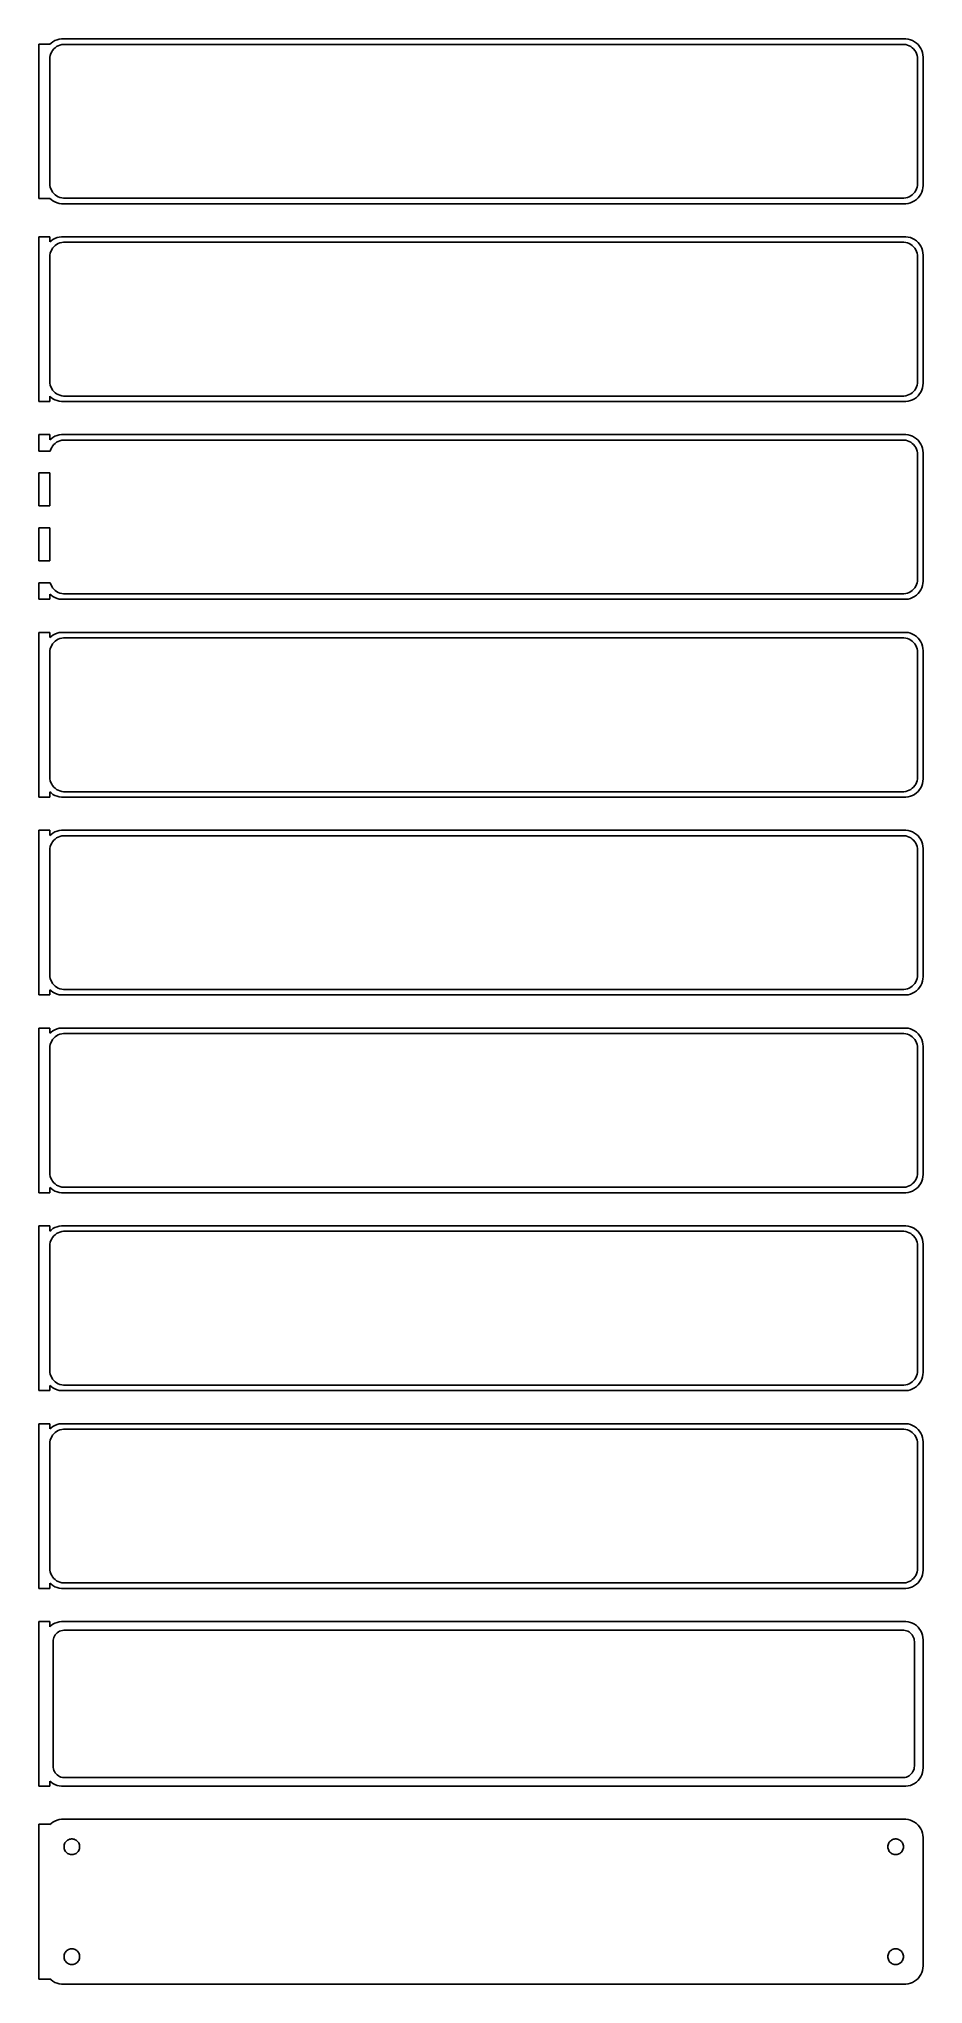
# Model space of a CAD drawing. Header units: metres. Extents: x -122 to 120, y 518 to 1048.
import ezdxf

# ---------------------------------------------------------------- set-up
doc = ezdxf.new("R2010")
doc.units = ezdxf.units.M

msp = doc.modelspace()

# ---------------------------------------------------------------- linework, layer by layer
for p, q in [((-118.5, 1047.06), (-121.5, 1047.06)), ((-121.5, 1047.06), (-121.5, 1004.94)), ((-118.187, 1047.35), (-118.5, 1047.06)), ((-117.679, 1047.72), (-118.187, 1047.35)), ((-117.129, 1048.02), (-117.679, 1047.72)), ((-117.416, 1045.74), (-117.05, 1046.08)), ((-116.545, 1048.26), (-117.129, 1048.02)), ((-117.05, 1046.08), (-116.643, 1046.38)), ((-116.643, 1046.38), (-116.203, 1046.62)), ((-115.937, 1048.41), (-116.545, 1048.26)), ((-116.203, 1046.62), (-115.736, 1046.8)), ((-115.314, 1048.49), (-115.937, 1048.41)), ((-115.736, 1046.8), (-115.25, 1046.93)), ((115.314, 1048.49), (-115.314, 1048.49)), ((-115.25, 1046.93), (-114.751, 1046.99)), ((-114.751, 1046.99), (114.751, 1046.99)), ((114.751, 1046.99), (115.25, 1046.93)), ((115.25, 1046.93), (115.736, 1046.8)), ((115.937, 1048.41), (115.314, 1048.49)), ((115.736, 1046.8), (116.203, 1046.62)), ((116.545, 1048.26), (115.937, 1048.41)), ((116.203, 1046.62), (116.643, 1046.38)), ((117.129, 1048.02), (116.545, 1048.26)), ((116.643, 1046.38), (117.05, 1046.08)), ((117.05, 1046.08), (117.416, 1045.74)), ((117.679, 1047.72), (117.129, 1048.02)), ((118.187, 1047.35), (117.679, 1047.72)), ((118.645, 1046.92), (118.187, 1047.35)), ((119.045, 1046.44), (118.645, 1046.92)), ((119.382, 1045.91), (119.045, 1046.44)), ((-118.5, 1043), (-118.468, 1043.5)), ((-118.5, 1009), (-118.5, 1043)), ((-118.468, 1043.5), (-118.374, 1043.99)), ((-118.374, 1043.99), (-118.219, 1044.47)), ((-118.219, 1044.47), (-118.005, 1044.93)), ((-118.005, 1044.93), (-117.736, 1045.35)), ((-117.736, 1045.35), (-117.416, 1045.74)), ((117.416, 1045.74), (117.736, 1045.35)), ((117.736, 1045.35), (118.005, 1044.93)), ((118.005, 1044.93), (118.219, 1044.47)), ((118.219, 1044.47), (118.374, 1043.99)), ((118.374, 1043.99), (118.468, 1043.5)), ((118.468, 1043.5), (118.5, 1043)), ((118.5, 1043), (118.5, 1009)), ((119.649, 1045.34), (119.382, 1045.91)), ((119.843, 1044.74), (119.649, 1045.34)), ((119.961, 1044.13), (119.843, 1044.74)), ((120, 1043.5), (119.961, 1044.13)), ((120, 1008.5), (120, 1043.5)), ((-118.468, 1008.5), (-118.5, 1009)), ((118.5, 1009), (118.468, 1008.5)), ((-121.5, 1004.94), (-118.5, 1004.94)), ((-118.5, 1004.94), (-118.187, 1004.65)), ((-118.374, 1008.01), (-118.468, 1008.5)), ((-118.219, 1007.53), (-118.374, 1008.01)), ((-118.005, 1007.07), (-118.219, 1007.53)), ((-118.187, 1004.65), (-117.679, 1004.28)), ((-117.736, 1006.65), (-118.005, 1007.07)), ((-117.416, 1006.26), (-117.736, 1006.65)), ((-117.679, 1004.28), (-117.129, 1003.98)), ((-117.05, 1005.92), (-117.416, 1006.26)), ((-117.129, 1003.98), (-116.545, 1003.74)), ((-116.643, 1005.62), (-117.05, 1005.92)), ((-116.203, 1005.38), (-116.643, 1005.62)), ((-116.545, 1003.74), (-115.937, 1003.59)), ((-115.736, 1005.2), (-116.203, 1005.38)), ((-115.937, 1003.59), (-115.314, 1003.51)), ((-115.25, 1005.07), (-115.736, 1005.2)), ((-114.751, 1005.01), (-115.25, 1005.07)), ((114.751, 1005.01), (-114.751, 1005.01)), ((115.25, 1005.07), (114.751, 1005.01)), ((115.736, 1005.2), (115.25, 1005.07)), ((115.314, 1003.51), (115.937, 1003.59)), ((116.203, 1005.38), (115.736, 1005.2)), ((115.937, 1003.59), (116.545, 1003.74)), ((116.643, 1005.62), (116.203, 1005.38)), ((116.545, 1003.74), (117.129, 1003.98)), ((117.05, 1005.92), (116.643, 1005.62)), ((117.416, 1006.26), (117.05, 1005.92)), ((117.129, 1003.98), (117.679, 1004.28)), ((117.736, 1006.65), (117.416, 1006.26)), ((117.679, 1004.28), (118.187, 1004.65)), ((118.005, 1007.07), (117.736, 1006.65)), ((118.219, 1007.53), (118.005, 1007.07)), ((118.187, 1004.65), (118.645, 1005.08)), ((118.374, 1008.01), (118.219, 1007.53)), ((118.468, 1008.5), (118.374, 1008.01)), ((118.645, 1005.08), (119.045, 1005.56)), ((119.045, 1005.56), (119.382, 1006.09)), ((119.382, 1006.09), (119.649, 1006.66)), ((119.649, 1006.66), (119.843, 1007.26)), ((119.843, 1007.26), (119.961, 1007.87)), ((119.961, 1007.87), (120, 1008.5)), ((-115.314, 1003.51), (115.314, 1003.51)), ((-118.5, 994.467), (-121.5, 994.467)), ((-121.5, 994.467), (-121.5, 949.533)), ((-118.5, 993.059), (-118.5, 994.467)), ((-118.187, 993.353), (-118.5, 993.059)), ((-117.679, 993.722), (-118.187, 993.353)), ((-117.129, 994.024), (-117.679, 993.722)), ((-116.545, 994.255), (-117.129, 994.024)), ((-115.937, 994.411), (-116.545, 994.255)), ((-115.314, 994.49), (-115.937, 994.411)), ((115.314, 994.49), (-115.314, 994.49)), ((-115.25, 992.929), (-114.751, 992.992)), ((-114.751, 992.992), (114.751, 992.992)), ((114.751, 992.992), (115.25, 992.929)), ((115.937, 994.411), (115.314, 994.49)), ((116.545, 994.255), (115.937, 994.411)), ((117.129, 994.024), (116.545, 994.255)), ((117.679, 993.722), (117.129, 994.024)), ((118.187, 993.353), (117.679, 993.722)), ((118.645, 992.923), (118.187, 993.353)), ((-118.5, 989), (-118.468, 989.501)), ((-118.5, 955), (-118.5, 989)), ((-118.468, 989.501), (-118.374, 989.995)), ((-118.374, 989.995), (-118.219, 990.472)), ((-118.219, 990.472), (-118.005, 990.927)), ((-118.005, 990.927), (-117.736, 991.351)), ((-117.736, 991.351), (-117.416, 991.738)), ((-117.416, 991.738), (-117.05, 992.082)), ((-117.05, 992.082), (-116.643, 992.377)), ((-116.643, 992.377), (-116.203, 992.619)), ((-116.203, 992.619), (-115.736, 992.804)), ((-115.736, 992.804), (-115.25, 992.929)), ((115.25, 992.929), (115.736, 992.804)), ((115.736, 992.804), (116.203, 992.619)), ((116.203, 992.619), (116.643, 992.377)), ((116.643, 992.377), (117.05, 992.082)), ((117.05, 992.082), (117.416, 991.738)), ((117.416, 991.738), (117.736, 991.351)), ((117.736, 991.351), (118.005, 990.927)), ((118.005, 990.927), (118.219, 990.472)), ((118.219, 990.472), (118.374, 989.995)), ((118.374, 989.995), (118.468, 989.501)), ((118.468, 989.501), (118.5, 989)), ((118.5, 989), (118.5, 955)), ((119.045, 992.439), (118.645, 992.923)), ((119.382, 991.909), (119.045, 992.439)), ((119.649, 991.341), (119.382, 991.909)), ((119.843, 990.743), (119.649, 991.341)), ((119.961, 990.127), (119.843, 990.743)), ((120, 989.5), (119.961, 990.127)), ((120, 954.5), (120, 989.5)), ((-118.468, 954.499), (-118.5, 955)), ((-118.5, 949.533), (-118.5, 950.941)), ((-118.5, 950.941), (-118.187, 950.647)), ((-118.374, 954.005), (-118.468, 954.499)), ((-118.219, 953.528), (-118.374, 954.005)), ((-118.005, 953.073), (-118.219, 953.528)), ((-118.187, 950.647), (-117.679, 950.278)), ((-117.736, 952.649), (-118.005, 953.073)), ((-117.416, 952.262), (-117.736, 952.649)), ((-117.05, 951.918), (-117.416, 952.262)), ((-116.643, 951.623), (-117.05, 951.918)), ((-116.203, 951.381), (-116.643, 951.623)), ((-115.736, 951.196), (-116.203, 951.381)), ((-115.25, 951.071), (-115.736, 951.196)), ((-114.751, 951.008), (-115.25, 951.071)), ((114.751, 951.008), (-114.751, 951.008)), ((115.25, 951.071), (114.751, 951.008)), ((115.736, 951.196), (115.25, 951.071)), ((116.203, 951.381), (115.736, 951.196)), ((116.643, 951.623), (116.203, 951.381)), ((117.05, 951.918), (116.643, 951.623)), ((117.416, 952.262), (117.05, 951.918)), ((117.736, 952.649), (117.416, 952.262)), ((117.679, 950.278), (118.187, 950.647)), ((118.005, 953.073), (117.736, 952.649)), ((118.219, 953.528), (118.005, 953.073)), ((118.187, 950.647), (118.645, 951.077)), ((118.374, 954.005), (118.219, 953.528)), ((118.468, 954.499), (118.374, 954.005)), ((118.5, 955), (118.468, 954.499)), ((118.645, 951.077), (119.045, 951.561)), ((119.045, 951.561), (119.382, 952.091)), ((119.382, 952.091), (119.649, 952.659)), ((119.649, 952.659), (119.843, 953.257)), ((119.843, 953.257), (119.961, 953.873)), ((119.961, 953.873), (120, 954.5)), ((-121.5, 949.533), (-118.5, 949.533)), ((-117.679, 950.278), (-117.129, 949.976)), ((-117.129, 949.976), (-116.545, 949.745)), ((-116.545, 949.745), (-115.937, 949.589)), ((-115.937, 949.589), (-115.314, 949.51)), ((-115.314, 949.51), (115.314, 949.51)), ((115.314, 949.51), (115.937, 949.589)), ((115.937, 949.589), (116.545, 949.745)), ((116.545, 949.745), (117.129, 949.976)), ((117.129, 949.976), (117.679, 950.278)), ((-118.5, 940.49), (-121.5, 940.49)), ((-121.5, 940.49), (-121.5, 935.994)), ((-118.5, 939.059), (-118.5, 940.49)), ((-117.129, 940.024), (-117.679, 939.722)), ((-116.545, 940.255), (-117.129, 940.024)), ((-115.937, 940.411), (-116.545, 940.255)), ((-115.314, 940.49), (-115.937, 940.411)), ((115.314, 940.49), (-115.314, 940.49)), ((115.937, 940.411), (115.314, 940.49)), ((116.545, 940.255), (115.937, 940.411)), ((117.129, 940.024), (116.545, 940.255)), ((117.679, 939.722), (117.129, 940.024)), ((-121.5, 935.994), (-118.374, 935.994)), ((-118.187, 939.353), (-118.5, 939.059)), ((-118.374, 935.995), (-118.219, 936.472)), ((-118.374, 935.994), (-118.374, 935.995)), ((-118.219, 936.472), (-118.005, 936.927)), ((-117.679, 939.722), (-118.187, 939.353)), ((-118.005, 936.927), (-117.736, 937.351)), ((-117.736, 937.351), (-117.416, 937.738)), ((-117.416, 937.738), (-117.05, 938.082)), ((-117.05, 938.082), (-116.643, 938.377)), ((-116.643, 938.377), (-116.203, 938.619)), ((-116.203, 938.619), (-115.736, 938.804)), ((-115.736, 938.804), (-115.25, 938.929)), ((-115.25, 938.929), (-114.751, 938.992)), ((-114.751, 938.992), (114.751, 938.992)), ((114.751, 938.992), (115.25, 938.929)), ((115.25, 938.929), (115.736, 938.804)), ((115.736, 938.804), (116.203, 938.619)), ((116.203, 938.619), (116.643, 938.377)), ((116.643, 938.377), (117.05, 938.082)), ((117.05, 938.082), (117.416, 937.738)), ((117.416, 937.738), (117.736, 937.351)), ((118.187, 939.353), (117.679, 939.722)), ((117.736, 937.351), (118.005, 936.927)), ((118.005, 936.927), (118.219, 936.472)), ((118.645, 938.923), (118.187, 939.353)), ((118.219, 936.472), (118.374, 935.995)), ((118.374, 935.995), (118.468, 935.501)), ((118.468, 935.501), (118.5, 935)), ((118.5, 935), (118.5, 901)), ((119.045, 938.439), (118.645, 938.923)), ((119.382, 937.909), (119.045, 938.439)), ((119.649, 937.341), (119.382, 937.909)), ((119.843, 936.743), (119.649, 937.341)), ((119.961, 936.127), (119.843, 936.743)), ((120, 935.5), (119.961, 936.127)), ((120, 900.5), (120, 935.5)), ((-118.5, 930.006), (-121.5, 930.006)), ((-121.5, 930.006), (-121.5, 920.994)), ((-118.5, 920.994), (-118.5, 930.006)), ((-121.5, 920.994), (-118.5, 920.994)), ((-118.5, 915.006), (-121.5, 915.006)), ((-121.5, 915.006), (-121.5, 905.994)), ((-118.5, 905.994), (-118.5, 915.006)), ((-121.5, 905.994), (-118.5, 905.994)), ((-118.374, 900.006), (-121.5, 900.006)), ((-121.5, 900.006), (-121.5, 895.51)), ((-118.374, 900.005), (-118.374, 900.006)), ((-118.219, 899.528), (-118.374, 900.005)), ((-118.005, 899.073), (-118.219, 899.528)), ((-117.736, 898.649), (-118.005, 899.073)), ((-117.416, 898.262), (-117.736, 898.649)), ((-117.05, 897.918), (-117.416, 898.262)), ((-116.643, 897.623), (-117.05, 897.918)), ((-116.203, 897.381), (-116.643, 897.623)), ((-115.736, 897.196), (-116.203, 897.381)), ((116.203, 897.381), (115.736, 897.196)), ((116.643, 897.623), (116.203, 897.381)), ((117.05, 897.918), (116.643, 897.623)), ((117.416, 898.262), (117.05, 897.918)), ((117.736, 898.649), (117.416, 898.262)), ((118.005, 899.073), (117.736, 898.649)), ((118.219, 899.528), (118.005, 899.073)), ((118.374, 900.005), (118.219, 899.528)), ((118.468, 900.499), (118.374, 900.005)), ((118.5, 901), (118.468, 900.499)), ((118.645, 897.077), (119.045, 897.561)), ((119.045, 897.561), (119.382, 898.091)), ((119.382, 898.091), (119.649, 898.659)), ((119.649, 898.659), (119.843, 899.257)), ((119.843, 899.257), (119.961, 899.873)), ((119.961, 899.873), (120, 900.5)), ((-121.5, 895.51), (-118.5, 895.51)), ((-118.5, 896.941), (-118.187, 896.647)), ((-118.5, 895.51), (-118.5, 896.941)), ((-118.187, 896.647), (-117.679, 896.278)), ((-117.679, 896.278), (-117.129, 895.976)), ((-117.129, 895.976), (-116.545, 895.745)), ((-116.545, 895.745), (-115.937, 895.589)), ((-115.937, 895.589), (-115.314, 895.51)), ((-115.25, 897.071), (-115.736, 897.196)), ((-115.314, 895.51), (115.314, 895.51)), ((-114.751, 897.008), (-115.25, 897.071)), ((114.751, 897.008), (-114.751, 897.008)), ((115.25, 897.071), (114.751, 897.008)), ((115.736, 897.196), (115.25, 897.071)), ((115.314, 895.51), (115.937, 895.589)), ((115.937, 895.589), (116.545, 895.745)), ((116.545, 895.745), (117.129, 895.976)), ((117.129, 895.976), (117.679, 896.278)), ((117.679, 896.278), (118.187, 896.647)), ((118.187, 896.647), (118.645, 897.077)), ((-118.5, 886.49), (-121.5, 886.49)), ((-121.5, 886.49), (-121.5, 841.51)), ((-118.5, 885.059), (-118.5, 886.49)), ((-118.187, 885.353), (-118.5, 885.059)), ((-118.5, 881), (-118.468, 881.501)), ((-118.468, 881.501), (-118.374, 881.995)), ((-118.374, 881.995), (-118.219, 882.472)), ((-118.219, 882.472), (-118.005, 882.927)), ((-117.679, 885.722), (-118.187, 885.353)), ((-118.005, 882.927), (-117.736, 883.351)), ((-117.736, 883.351), (-117.416, 883.738)), ((-117.129, 886.024), (-117.679, 885.722)), ((-117.416, 883.738), (-117.05, 884.082)), ((-116.545, 886.255), (-117.129, 886.024)), ((-117.05, 884.082), (-116.643, 884.377)), ((-116.643, 884.377), (-116.203, 884.619)), ((-115.937, 886.411), (-116.545, 886.255)), ((-116.203, 884.619), (-115.736, 884.804)), ((-115.314, 886.49), (-115.937, 886.411)), ((-115.736, 884.804), (-115.25, 884.929)), ((115.314, 886.49), (-115.314, 886.49)), ((-115.25, 884.929), (-114.751, 884.992)), ((-114.751, 884.992), (114.751, 884.992)), ((114.751, 884.992), (115.25, 884.929)), ((115.25, 884.929), (115.736, 884.804)), ((115.937, 886.411), (115.314, 886.49)), ((115.736, 884.804), (116.203, 884.619)), ((116.545, 886.255), (115.937, 886.411)), ((116.203, 884.619), (116.643, 884.377)), ((117.129, 886.024), (116.545, 886.255)), ((116.643, 884.377), (117.05, 884.082)), ((117.05, 884.082), (117.416, 883.738)), ((117.679, 885.722), (117.129, 886.024)), ((117.416, 883.738), (117.736, 883.351)), ((118.187, 885.353), (117.679, 885.722)), ((117.736, 883.351), (118.005, 882.927)), ((118.005, 882.927), (118.219, 882.472)), ((118.645, 884.923), (118.187, 885.353)), ((118.219, 882.472), (118.374, 881.995)), ((118.374, 881.995), (118.468, 881.501)), ((118.468, 881.501), (118.5, 881)), ((119.045, 884.439), (118.645, 884.923)), ((119.382, 883.909), (119.045, 884.439)), ((119.649, 883.341), (119.382, 883.909)), ((119.843, 882.743), (119.649, 883.341)), ((119.961, 882.127), (119.843, 882.743)), ((120, 881.5), (119.961, 882.127)), ((120, 846.5), (120, 881.5)), ((-118.5, 847), (-118.5, 881)), ((118.5, 881), (118.5, 847)), ((-118.468, 846.499), (-118.5, 847)), ((-118.374, 846.005), (-118.468, 846.499)), ((-118.219, 845.528), (-118.374, 846.005)), ((-118.005, 845.073), (-118.219, 845.528)), ((-117.736, 844.649), (-118.005, 845.073)), ((-117.416, 844.262), (-117.736, 844.649)), ((-117.05, 843.918), (-117.416, 844.262)), ((117.416, 844.262), (117.05, 843.918)), ((117.736, 844.649), (117.416, 844.262)), ((118.005, 845.073), (117.736, 844.649)), ((118.219, 845.528), (118.005, 845.073)), ((118.374, 846.005), (118.219, 845.528)), ((118.468, 846.499), (118.374, 846.005)), ((118.5, 847), (118.468, 846.499)), ((119.382, 844.091), (119.649, 844.659)), ((119.649, 844.659), (119.843, 845.257)), ((119.843, 845.257), (119.961, 845.873)), ((119.961, 845.873), (120, 846.5)), ((-121.5, 841.51), (-118.5, 841.51)), ((-118.5, 842.941), (-118.187, 842.647)), ((-118.5, 841.51), (-118.5, 842.941)), ((-118.187, 842.647), (-117.679, 842.278)), ((-117.679, 842.278), (-117.129, 841.976)), ((-117.129, 841.976), (-116.545, 841.745)), ((-116.643, 843.623), (-117.05, 843.918)), ((-116.203, 843.381), (-116.643, 843.623)), ((-116.545, 841.745), (-115.937, 841.589)), ((-115.736, 843.196), (-116.203, 843.381)), ((-115.937, 841.589), (-115.314, 841.51)), ((-115.25, 843.071), (-115.736, 843.196)), ((-115.314, 841.51), (115.314, 841.51)), ((-114.751, 843.008), (-115.25, 843.071)), ((114.751, 843.008), (-114.751, 843.008)), ((115.25, 843.071), (114.751, 843.008)), ((115.736, 843.196), (115.25, 843.071)), ((115.314, 841.51), (115.937, 841.589)), ((116.203, 843.381), (115.736, 843.196)), ((115.937, 841.589), (116.545, 841.745)), ((116.643, 843.623), (116.203, 843.381)), ((116.545, 841.745), (117.129, 841.976)), ((117.05, 843.918), (116.643, 843.623)), ((117.129, 841.976), (117.679, 842.278)), ((117.679, 842.278), (118.187, 842.647)), ((118.187, 842.647), (118.645, 843.077)), ((118.645, 843.077), (119.045, 843.561)), ((119.045, 843.561), (119.382, 844.091)), ((-118.5, 832.49), (-121.5, 832.49)), ((-121.5, 832.49), (-121.5, 787.51)), ((-118.5, 831.059), (-118.5, 832.49)), ((-118.187, 831.353), (-118.5, 831.059)), ((-118.374, 827.995), (-118.219, 828.472)), ((-118.219, 828.472), (-118.005, 828.927)), ((-117.679, 831.722), (-118.187, 831.353)), ((-118.005, 828.927), (-117.736, 829.351)), ((-117.736, 829.351), (-117.416, 829.738)), ((-117.129, 832.024), (-117.679, 831.722)), ((-117.416, 829.738), (-117.05, 830.082)), ((-116.545, 832.255), (-117.129, 832.024)), ((-117.05, 830.082), (-116.643, 830.377)), ((-116.643, 830.377), (-116.203, 830.619)), ((-115.937, 832.411), (-116.545, 832.255)), ((-116.203, 830.619), (-115.736, 830.804)), ((-115.314, 832.49), (-115.937, 832.411)), ((-115.736, 830.804), (-115.25, 830.929)), ((115.314, 832.49), (-115.314, 832.49)), ((-115.25, 830.929), (-114.751, 830.992)), ((-114.751, 830.992), (114.751, 830.992)), ((114.751, 830.992), (115.25, 830.929)), ((115.25, 830.929), (115.736, 830.804)), ((115.937, 832.411), (115.314, 832.49)), ((115.736, 830.804), (116.203, 830.619)), ((116.545, 832.255), (115.937, 832.411)), ((116.203, 830.619), (116.643, 830.377)), ((117.129, 832.024), (116.545, 832.255)), ((116.643, 830.377), (117.05, 830.082)), ((117.05, 830.082), (117.416, 829.738)), ((117.679, 831.722), (117.129, 832.024)), ((117.416, 829.738), (117.736, 829.351)), ((118.187, 831.353), (117.679, 831.722)), ((117.736, 829.351), (118.005, 828.927)), ((118.005, 828.927), (118.219, 828.472)), ((118.645, 830.923), (118.187, 831.353)), ((118.219, 828.472), (118.374, 827.995)), ((119.045, 830.439), (118.645, 830.923)), ((119.382, 829.909), (119.045, 830.439)), ((119.649, 829.341), (119.382, 829.909)), ((119.843, 828.743), (119.649, 829.341)), ((119.961, 828.127), (119.843, 828.743)), ((-118.5, 827), (-118.468, 827.501)), ((-118.5, 793), (-118.5, 827)), ((-118.468, 827.501), (-118.374, 827.995)), ((118.374, 827.995), (118.468, 827.501)), ((118.468, 827.501), (118.5, 827)), ((118.5, 827), (118.5, 793)), ((120, 827.5), (119.961, 828.127)), ((120, 792.5), (120, 827.5)), ((-118.468, 792.499), (-118.5, 793)), ((-118.374, 792.005), (-118.468, 792.499)), ((-118.219, 791.528), (-118.374, 792.005)), ((-118.005, 791.073), (-118.219, 791.528)), ((118.219, 791.528), (118.005, 791.073)), ((118.374, 792.005), (118.219, 791.528)), ((118.468, 792.499), (118.374, 792.005)), ((118.5, 793), (118.468, 792.499)), ((119.649, 790.659), (119.843, 791.257)), ((119.843, 791.257), (119.961, 791.873)), ((119.961, 791.873), (120, 792.5)), ((-121.5, 787.51), (-118.5, 787.51)), ((-118.5, 788.941), (-118.187, 788.647)), ((-118.5, 787.51), (-118.5, 788.941)), ((-118.187, 788.647), (-117.679, 788.278)), ((-117.736, 790.649), (-118.005, 791.073)), ((-117.416, 790.262), (-117.736, 790.649)), ((-117.679, 788.278), (-117.129, 787.976)), ((-117.05, 789.918), (-117.416, 790.262)), ((-117.129, 787.976), (-116.545, 787.745)), ((-116.643, 789.623), (-117.05, 789.918)), ((-116.203, 789.381), (-116.643, 789.623)), ((-116.545, 787.745), (-115.937, 787.589)), ((-115.736, 789.196), (-116.203, 789.381)), ((-115.937, 787.589), (-115.314, 787.51)), ((-115.25, 789.071), (-115.736, 789.196)), ((-115.314, 787.51), (115.314, 787.51)), ((-114.751, 789.008), (-115.25, 789.071)), ((114.751, 789.008), (-114.751, 789.008)), ((115.25, 789.071), (114.751, 789.008)), ((115.736, 789.196), (115.25, 789.071)), ((115.314, 787.51), (115.937, 787.589)), ((116.203, 789.381), (115.736, 789.196)), ((115.937, 787.589), (116.545, 787.745)), ((116.643, 789.623), (116.203, 789.381)), ((116.545, 787.745), (117.129, 787.976)), ((117.05, 789.918), (116.643, 789.623)), ((117.416, 790.262), (117.05, 789.918)), ((117.129, 787.976), (117.679, 788.278)), ((117.736, 790.649), (117.416, 790.262)), ((117.679, 788.278), (118.187, 788.647)), ((118.005, 791.073), (117.736, 790.649)), ((118.187, 788.647), (118.645, 789.077)), ((118.645, 789.077), (119.045, 789.561)), ((119.045, 789.561), (119.382, 790.091)), ((119.382, 790.091), (119.649, 790.659)), ((-118.5, 778.49), (-121.5, 778.49)), ((-121.5, 778.49), (-121.5, 733.51)), ((-118.5, 777.059), (-118.5, 778.49)), ((-118.187, 777.353), (-118.5, 777.059)), ((-117.679, 777.722), (-118.187, 777.353)), ((-118.005, 774.927), (-117.736, 775.351)), ((-117.736, 775.351), (-117.416, 775.738)), ((-117.129, 778.024), (-117.679, 777.722)), ((-117.416, 775.738), (-117.05, 776.082)), ((-116.545, 778.255), (-117.129, 778.024)), ((-117.05, 776.082), (-116.643, 776.377)), ((-116.643, 776.377), (-116.203, 776.619)), ((-115.937, 778.411), (-116.545, 778.255)), ((-116.203, 776.619), (-115.736, 776.804)), ((-115.314, 778.49), (-115.937, 778.411)), ((-115.736, 776.804), (-115.25, 776.929)), ((115.314, 778.49), (-115.314, 778.49)), ((-115.25, 776.929), (-114.751, 776.992)), ((-114.751, 776.992), (114.751, 776.992)), ((114.751, 776.992), (115.25, 776.929)), ((115.25, 776.929), (115.736, 776.804)), ((115.937, 778.411), (115.314, 778.49)), ((115.736, 776.804), (116.203, 776.619)), ((116.545, 778.255), (115.937, 778.411)), ((116.203, 776.619), (116.643, 776.377)), ((117.129, 778.024), (116.545, 778.255)), ((116.643, 776.377), (117.05, 776.082)), ((117.05, 776.082), (117.416, 775.738)), ((117.679, 777.722), (117.129, 778.024)), ((117.416, 775.738), (117.736, 775.351)), ((118.187, 777.353), (117.679, 777.722)), ((117.736, 775.351), (118.005, 774.927)), ((118.645, 776.923), (118.187, 777.353)), ((119.045, 776.439), (118.645, 776.923)), ((119.382, 775.909), (119.045, 776.439)), ((119.649, 775.341), (119.382, 775.909)), ((119.843, 774.743), (119.649, 775.341)), ((-118.5, 773), (-118.468, 773.501)), ((-118.5, 739), (-118.5, 773)), ((-118.468, 773.501), (-118.374, 773.995)), ((-118.374, 773.995), (-118.219, 774.472)), ((-118.219, 774.472), (-118.005, 774.927)), ((118.005, 774.927), (118.219, 774.472)), ((118.219, 774.472), (118.374, 773.995)), ((118.374, 773.995), (118.468, 773.501)), ((118.468, 773.501), (118.5, 773)), ((118.5, 773), (118.5, 739)), ((119.961, 774.127), (119.843, 774.743)), ((120, 773.5), (119.961, 774.127)), ((120, 738.5), (120, 773.5)), ((-118.468, 738.499), (-118.5, 739)), ((-118.374, 738.005), (-118.468, 738.499)), ((118.468, 738.499), (118.374, 738.005)), ((118.5, 739), (118.468, 738.499)), ((119.961, 737.873), (120, 738.5)), ((-121.5, 733.51), (-118.5, 733.51)), ((-118.5, 734.941), (-118.187, 734.647)), ((-118.5, 733.51), (-118.5, 734.941)), ((-118.219, 737.528), (-118.374, 738.005)), ((-118.005, 737.073), (-118.219, 737.528)), ((-118.187, 734.647), (-117.679, 734.278)), ((-117.736, 736.649), (-118.005, 737.073)), ((-117.416, 736.262), (-117.736, 736.649)), ((-117.679, 734.278), (-117.129, 733.976)), ((-117.05, 735.918), (-117.416, 736.262)), ((-117.129, 733.976), (-116.545, 733.745)), ((-116.643, 735.623), (-117.05, 735.918)), ((-116.203, 735.381), (-116.643, 735.623)), ((-116.545, 733.745), (-115.937, 733.589)), ((-115.736, 735.196), (-116.203, 735.381)), ((-115.937, 733.589), (-115.314, 733.51)), ((-115.25, 735.071), (-115.736, 735.196)), ((-115.314, 733.51), (115.314, 733.51)), ((-114.751, 735.008), (-115.25, 735.071)), ((114.751, 735.008), (-114.751, 735.008)), ((115.25, 735.071), (114.751, 735.008)), ((115.736, 735.196), (115.25, 735.071)), ((115.314, 733.51), (115.937, 733.589)), ((116.203, 735.381), (115.736, 735.196)), ((115.937, 733.589), (116.545, 733.745)), ((116.643, 735.623), (116.203, 735.381)), ((116.545, 733.745), (117.129, 733.976)), ((117.05, 735.918), (116.643, 735.623)), ((117.416, 736.262), (117.05, 735.918)), ((117.129, 733.976), (117.679, 734.278)), ((117.736, 736.649), (117.416, 736.262)), ((117.679, 734.278), (118.187, 734.647)), ((118.005, 737.073), (117.736, 736.649)), ((118.219, 737.528), (118.005, 737.073)), ((118.187, 734.647), (118.645, 735.077)), ((118.374, 738.005), (118.219, 737.528)), ((118.645, 735.077), (119.045, 735.561)), ((119.045, 735.561), (119.382, 736.091)), ((119.382, 736.091), (119.649, 736.659)), ((119.649, 736.659), (119.843, 737.257)), ((119.843, 737.257), (119.961, 737.873)), ((-118.5, 724.49), (-121.5, 724.49)), ((-121.5, 724.49), (-121.5, 679.51)), ((-118.5, 723.059), (-118.5, 724.49)), ((-118.187, 723.353), (-118.5, 723.059)), ((-117.679, 723.722), (-118.187, 723.353)), ((-117.129, 724.024), (-117.679, 723.722)), ((-116.545, 724.255), (-117.129, 724.024)), ((-117.05, 722.082), (-116.643, 722.377)), ((-116.643, 722.377), (-116.203, 722.619)), ((-115.937, 724.411), (-116.545, 724.255)), ((-116.203, 722.619), (-115.736, 722.804)), ((-115.314, 724.49), (-115.937, 724.411)), ((-115.736, 722.804), (-115.25, 722.929)), ((115.314, 724.49), (-115.314, 724.49)), ((-115.25, 722.929), (-114.751, 722.992)), ((-114.751, 722.992), (114.751, 722.992)), ((114.751, 722.992), (115.25, 722.929)), ((115.25, 722.929), (115.736, 722.804)), ((115.937, 724.411), (115.314, 724.49)), ((115.736, 722.804), (116.203, 722.619)), ((116.545, 724.255), (115.937, 724.411)), ((116.203, 722.619), (116.643, 722.377)), ((117.129, 724.024), (116.545, 724.255)), ((116.643, 722.377), (117.05, 722.082)), ((117.679, 723.722), (117.129, 724.024)), ((118.187, 723.353), (117.679, 723.722)), ((118.645, 722.923), (118.187, 723.353)), ((119.045, 722.439), (118.645, 722.923)), ((119.382, 721.909), (119.045, 722.439)), ((-118.5, 719), (-118.468, 719.501)), ((-118.5, 685), (-118.5, 719)), ((-118.468, 719.501), (-118.374, 719.995)), ((-118.374, 719.995), (-118.219, 720.472)), ((-118.219, 720.472), (-118.005, 720.927)), ((-118.005, 720.927), (-117.736, 721.351)), ((-117.736, 721.351), (-117.416, 721.738)), ((-117.416, 721.738), (-117.05, 722.082)), ((117.05, 722.082), (117.416, 721.738)), ((117.416, 721.738), (117.736, 721.351)), ((117.736, 721.351), (118.005, 720.927)), ((118.005, 720.927), (118.219, 720.472)), ((118.219, 720.472), (118.374, 719.995)), ((118.374, 719.995), (118.468, 719.501)), ((118.468, 719.501), (118.5, 719)), ((118.5, 719), (118.5, 685)), ((119.649, 721.341), (119.382, 721.909)), ((119.843, 720.743), (119.649, 721.341)), ((119.961, 720.127), (119.843, 720.743)), ((120, 719.5), (119.961, 720.127)), ((120, 684.5), (120, 719.5)), ((-118.468, 684.499), (-118.5, 685)), ((118.5, 685), (118.468, 684.499)), ((-118.5, 680.941), (-118.187, 680.647)), ((-118.5, 679.51), (-118.5, 680.941)), ((-118.374, 684.005), (-118.468, 684.499)), ((-118.219, 683.528), (-118.374, 684.005)), ((-118.005, 683.073), (-118.219, 683.528)), ((-118.187, 680.647), (-117.679, 680.278)), ((-117.736, 682.649), (-118.005, 683.073)), ((-117.416, 682.262), (-117.736, 682.649)), ((-117.679, 680.278), (-117.129, 679.976)), ((-117.05, 681.918), (-117.416, 682.262)), ((-117.129, 679.976), (-116.545, 679.745)), ((-116.643, 681.623), (-117.05, 681.918)), ((-116.203, 681.381), (-116.643, 681.623)), ((-116.545, 679.745), (-115.937, 679.589)), ((-115.736, 681.196), (-116.203, 681.381)), ((-115.25, 681.071), (-115.736, 681.196)), ((-114.751, 681.008), (-115.25, 681.071)), ((114.751, 681.008), (-114.751, 681.008)), ((115.25, 681.071), (114.751, 681.008)), ((115.736, 681.196), (115.25, 681.071)), ((116.203, 681.381), (115.736, 681.196)), ((115.937, 679.589), (116.545, 679.745)), ((116.643, 681.623), (116.203, 681.381)), ((116.545, 679.745), (117.129, 679.976)), ((117.05, 681.918), (116.643, 681.623)), ((117.416, 682.262), (117.05, 681.918)), ((117.129, 679.976), (117.679, 680.278)), ((117.736, 682.649), (117.416, 682.262)), ((117.679, 680.278), (118.187, 680.647)), ((118.005, 683.073), (117.736, 682.649)), ((118.219, 683.528), (118.005, 683.073)), ((118.187, 680.647), (118.645, 681.077)), ((118.374, 684.005), (118.219, 683.528)), ((118.468, 684.499), (118.374, 684.005)), ((118.645, 681.077), (119.045, 681.561)), ((119.045, 681.561), (119.382, 682.091)), ((119.382, 682.091), (119.649, 682.659)), ((119.649, 682.659), (119.843, 683.257)), ((119.843, 683.257), (119.961, 683.873)), ((119.961, 683.873), (120, 684.5)), ((-121.5, 679.51), (-118.5, 679.51)), ((-115.937, 679.589), (-115.314, 679.51)), ((-115.314, 679.51), (115.314, 679.51)), ((115.314, 679.51), (115.937, 679.589)), ((-118.5, 670.49), (-121.5, 670.49)), ((-121.5, 670.49), (-121.5, 625.51)), ((-118.5, 669.059), (-118.5, 670.49)), ((-118.187, 669.353), (-118.5, 669.059)), ((-117.679, 669.722), (-118.187, 669.353)), ((-117.129, 670.024), (-117.679, 669.722)), ((-116.545, 670.255), (-117.129, 670.024)), ((-115.937, 670.411), (-116.545, 670.255)), ((-115.314, 670.49), (-115.937, 670.411)), ((115.314, 670.49), (-115.314, 670.49)), ((115.937, 670.411), (115.314, 670.49)), ((116.545, 670.255), (115.937, 670.411)), ((117.129, 670.024), (116.545, 670.255)), ((117.679, 669.722), (117.129, 670.024)), ((118.187, 669.353), (117.679, 669.722)), ((118.645, 668.923), (118.187, 669.353)), ((-118.5, 665), (-118.468, 665.501)), ((-118.5, 631), (-118.5, 665)), ((-118.468, 665.501), (-118.374, 665.995)), ((-118.374, 665.995), (-118.219, 666.472)), ((-118.219, 666.472), (-118.005, 666.927)), ((-118.005, 666.927), (-117.736, 667.351)), ((-117.736, 667.351), (-117.416, 667.738)), ((-117.416, 667.738), (-117.05, 668.082)), ((-117.05, 668.082), (-116.643, 668.377)), ((-116.643, 668.377), (-116.203, 668.619)), ((-116.203, 668.619), (-115.736, 668.804)), ((-115.736, 668.804), (-115.25, 668.929)), ((-115.25, 668.929), (-114.751, 668.992)), ((-114.751, 668.992), (114.751, 668.992)), ((114.751, 668.992), (115.25, 668.929)), ((115.25, 668.929), (115.736, 668.804)), ((115.736, 668.804), (116.203, 668.619)), ((116.203, 668.619), (116.643, 668.377)), ((116.643, 668.377), (117.05, 668.082)), ((117.05, 668.082), (117.416, 667.738)), ((117.416, 667.738), (117.736, 667.351)), ((117.736, 667.351), (118.005, 666.927)), ((118.005, 666.927), (118.219, 666.472)), ((118.219, 666.472), (118.374, 665.995)), ((118.374, 665.995), (118.468, 665.501)), ((118.468, 665.501), (118.5, 665)), ((118.5, 665), (118.5, 631)), ((119.045, 668.439), (118.645, 668.923)), ((119.382, 667.909), (119.045, 668.439)), ((119.649, 667.341), (119.382, 667.909)), ((119.843, 666.743), (119.649, 667.341)), ((119.961, 666.127), (119.843, 666.743)), ((120, 665.5), (119.961, 666.127)), ((120, 630.5), (120, 665.5)), ((-118.468, 630.499), (-118.5, 631)), ((-118.5, 626.941), (-118.187, 626.647)), ((-118.5, 625.51), (-118.5, 626.941)), ((-118.374, 630.005), (-118.468, 630.499)), ((-118.219, 629.528), (-118.374, 630.005)), ((-118.005, 629.073), (-118.219, 629.528)), ((-118.187, 626.647), (-117.679, 626.278)), ((-117.736, 628.649), (-118.005, 629.073)), ((-117.416, 628.262), (-117.736, 628.649)), ((-117.05, 627.918), (-117.416, 628.262)), ((-116.643, 627.623), (-117.05, 627.918)), ((-116.203, 627.381), (-116.643, 627.623)), ((-115.736, 627.196), (-116.203, 627.381)), ((-115.25, 627.071), (-115.736, 627.196)), ((-114.751, 627.008), (-115.25, 627.071)), ((114.751, 627.008), (-114.751, 627.008)), ((115.25, 627.071), (114.751, 627.008)), ((115.736, 627.196), (115.25, 627.071)), ((116.203, 627.381), (115.736, 627.196)), ((116.643, 627.623), (116.203, 627.381)), ((117.05, 627.918), (116.643, 627.623)), ((117.416, 628.262), (117.05, 627.918)), ((117.736, 628.649), (117.416, 628.262)), ((117.679, 626.278), (118.187, 626.647)), ((118.005, 629.073), (117.736, 628.649)), ((118.219, 629.528), (118.005, 629.073)), ((118.187, 626.647), (118.645, 627.077)), ((118.374, 630.005), (118.219, 629.528)), ((118.468, 630.499), (118.374, 630.005)), ((118.5, 631), (118.468, 630.499)), ((118.645, 627.077), (119.045, 627.561)), ((119.045, 627.561), (119.382, 628.091)), ((119.382, 628.091), (119.649, 628.659)), ((119.649, 628.659), (119.843, 629.257)), ((119.843, 629.257), (119.961, 629.873)), ((119.961, 629.873), (120, 630.5)), ((-121.5, 625.51), (-118.5, 625.51)), ((-117.679, 626.278), (-117.129, 625.976)), ((-117.129, 625.976), (-116.545, 625.745)), ((-116.545, 625.745), (-115.937, 625.589)), ((-115.937, 625.589), (-115.314, 625.51)), ((-115.314, 625.51), (115.314, 625.51)), ((115.314, 625.51), (115.937, 625.589)), ((115.937, 625.589), (116.545, 625.745)), ((116.545, 625.745), (117.129, 625.976)), ((117.129, 625.976), (117.679, 626.278)), ((-118.5, 616.479), (-121.5, 616.479)), ((-121.5, 616.479), (-121.5, 571.521)), ((-118.5, 615.059), (-118.5, 616.479)), ((-117.129, 616.024), (-117.679, 615.722)), ((-116.545, 616.255), (-117.129, 616.024)), ((-115.937, 616.411), (-116.545, 616.255)), ((-115.314, 616.49), (-115.937, 616.411)), ((115.314, 616.49), (-115.314, 616.49)), ((115.937, 616.411), (115.314, 616.49)), ((116.545, 616.255), (115.937, 616.411)), ((117.129, 616.024), (116.545, 616.255)), ((117.679, 615.722), (117.129, 616.024)), ((-118.187, 615.353), (-118.5, 615.059)), ((-117.679, 615.722), (-118.187, 615.353)), ((-117.613, 611), (-117.588, 611.39)), ((-117.613, 577), (-117.613, 611)), ((-117.588, 611.39), (-117.515, 611.774)), ((-117.515, 611.774), (-117.394, 612.146)), ((-117.394, 612.146), (-117.228, 612.5)), ((-117.228, 612.5), (-117.018, 612.83)), ((-117.018, 612.83), (-116.769, 613.131)), ((-116.769, 613.131), (-116.484, 613.399)), ((-116.484, 613.399), (-116.168, 613.628)), ((-116.168, 613.628), (-115.825, 613.817)), ((-115.825, 613.817), (-115.462, 613.961)), ((-115.462, 613.961), (-115.083, 614.058)), ((-115.083, 614.058), (-114.695, 614.107)), ((-114.695, 614.107), (114.695, 614.107)), ((114.695, 614.107), (115.083, 614.058)), ((115.083, 614.058), (115.462, 613.961)), ((115.462, 613.961), (115.825, 613.817)), ((115.825, 613.817), (116.168, 613.628)), ((116.168, 613.628), (116.484, 613.399)), ((116.484, 613.399), (116.769, 613.131)), ((116.769, 613.131), (117.018, 612.83)), ((117.018, 612.83), (117.228, 612.5)), ((117.228, 612.5), (117.394, 612.146)), ((117.394, 612.146), (117.515, 611.774)), ((117.515, 611.774), (117.588, 611.39)), ((117.588, 611.39), (117.613, 611)), ((117.613, 611), (117.613, 577)), ((118.187, 615.353), (117.679, 615.722)), ((118.645, 614.923), (118.187, 615.353)), ((119.045, 614.439), (118.645, 614.923)), ((119.382, 613.909), (119.045, 614.439)), ((119.649, 613.341), (119.382, 613.909)), ((119.843, 612.743), (119.649, 613.341)), ((119.961, 612.127), (119.843, 612.743)), ((120, 611.5), (119.961, 612.127)), ((120, 576.5), (120, 611.5)), ((-117.588, 576.61), (-117.613, 577)), ((-117.515, 576.226), (-117.588, 576.61)), ((-117.394, 575.854), (-117.515, 576.226)), ((-117.228, 575.5), (-117.394, 575.854)), ((-117.018, 575.17), (-117.228, 575.5)), ((-116.769, 574.869), (-117.018, 575.17)), ((-116.484, 574.601), (-116.769, 574.869)), ((-116.168, 574.372), (-116.484, 574.601)), ((-115.825, 574.183), (-116.168, 574.372)), ((-115.462, 574.039), (-115.825, 574.183)), ((-115.083, 573.942), (-115.462, 574.039)), ((-114.695, 573.893), (-115.083, 573.942)), ((114.695, 573.893), (-114.695, 573.893)), ((115.083, 573.942), (114.695, 573.893)), ((115.462, 574.039), (115.083, 573.942)), ((115.825, 574.183), (115.462, 574.039)), ((116.168, 574.372), (115.825, 574.183)), ((116.484, 574.601), (116.168, 574.372)), ((116.769, 574.869), (116.484, 574.601)), ((117.018, 575.17), (116.769, 574.869)), ((117.228, 575.5), (117.018, 575.17)), ((117.394, 575.854), (117.228, 575.5)), ((117.515, 576.226), (117.394, 575.854)), ((117.588, 576.61), (117.515, 576.226)), ((117.613, 577), (117.588, 576.61)), ((118.645, 573.077), (119.045, 573.561)), ((119.045, 573.561), (119.382, 574.091)), ((119.382, 574.091), (119.649, 574.659)), ((119.649, 574.659), (119.843, 575.257)), ((119.843, 575.257), (119.961, 575.873)), ((119.961, 575.873), (120, 576.5)), ((-121.5, 571.521), (-118.5, 571.521)), ((-118.5, 571.521), (-118.5, 572.941)), ((-118.5, 572.941), (-118.187, 572.647)), ((-118.187, 572.647), (-117.679, 572.278)), ((-117.679, 572.278), (-117.129, 571.976)), ((-117.129, 571.976), (-116.545, 571.745)), ((-116.545, 571.745), (-115.937, 571.589)), ((-115.937, 571.589), (-115.314, 571.51)), ((-115.314, 571.51), (115.314, 571.51)), ((115.314, 571.51), (115.937, 571.589)), ((115.937, 571.589), (116.545, 571.745)), ((116.545, 571.745), (117.129, 571.976)), ((117.129, 571.976), (117.679, 572.278)), ((117.679, 572.278), (118.187, 572.647)), ((118.187, 572.647), (118.645, 573.077)), ((-118.5, 561.153), (-121.5, 561.153)), ((-121.5, 561.153), (-121.5, 518.847)), ((-118.187, 561.353), (-118.5, 561.059)), ((-118.5, 561.059), (-118.5, 561.153)), ((-117.679, 561.722), (-118.187, 561.353)), ((-117.129, 562.024), (-117.679, 561.722)), ((-116.545, 562.255), (-117.129, 562.024)), ((-115.937, 562.411), (-116.545, 562.255)), ((-115.314, 562.49), (-115.937, 562.411)), ((115.314, 562.49), (-115.314, 562.49)), ((115.937, 562.411), (115.314, 562.49)), ((116.545, 562.255), (115.937, 562.411)), ((117.129, 562.024), (116.545, 562.255)), ((117.679, 561.722), (117.129, 562.024)), ((118.187, 561.353), (117.679, 561.722)), ((118.645, 560.923), (118.187, 561.353)), ((119.045, 560.439), (118.645, 560.923)), ((119.382, 559.909), (119.045, 560.439)), ((119.649, 559.341), (119.382, 559.909)), ((119.843, 558.743), (119.649, 559.341)), ((119.961, 558.127), (119.843, 558.743)), ((120, 557.5), (119.961, 558.127)), ((-114.635, 555), (-114.618, 555.268)), ((-114.618, 554.732), (-114.635, 555)), ((-114.618, 555.268), (-114.568, 555.531)), ((-114.568, 554.469), (-114.618, 554.732)), ((-114.568, 555.531), (-114.485, 555.786)), ((-114.485, 554.214), (-114.568, 554.469)), ((-114.485, 555.786), (-114.371, 556.029)), ((-114.371, 553.971), (-114.485, 554.214)), ((-114.371, 556.029), (-114.227, 556.255)), ((-114.227, 553.745), (-114.371, 553.971)), ((-114.227, 556.255), (-114.057, 556.462)), ((-114.057, 553.538), (-114.227, 553.745)), ((-114.057, 556.462), (-113.861, 556.645)), ((-113.861, 553.355), (-114.057, 553.538)), ((-113.861, 556.645), (-113.644, 556.803)), ((-113.644, 553.197), (-113.861, 553.355)), ((-113.644, 556.803), (-113.409, 556.932)), ((-113.409, 553.068), (-113.644, 553.197)), ((-113.409, 556.932), (-113.16, 557.031)), ((-113.16, 552.969), (-113.409, 553.068)), ((-113.16, 557.031), (-112.9, 557.097)), ((-112.9, 552.903), (-113.16, 552.969)), ((-112.9, 557.097), (-112.634, 557.131)), ((-112.634, 552.869), (-112.9, 552.903)), ((-112.634, 557.131), (-112.366, 557.131)), ((-112.366, 552.869), (-112.634, 552.869)), ((-112.366, 557.131), (-112.1, 557.097)), ((-112.1, 552.903), (-112.366, 552.869)), ((-112.1, 557.097), (-111.84, 557.031)), ((-111.84, 552.969), (-112.1, 552.903)), ((-111.84, 557.031), (-111.591, 556.932)), ((-111.591, 553.068), (-111.84, 552.969)), ((-111.591, 556.932), (-111.356, 556.803)), ((-111.356, 553.197), (-111.591, 553.068)), ((-111.356, 556.803), (-111.139, 556.645)), ((-111.139, 553.355), (-111.356, 553.197)), ((-111.139, 556.645), (-110.943, 556.462)), ((-110.943, 553.538), (-111.139, 553.355)), ((-110.943, 556.462), (-110.773, 556.255)), ((-110.773, 553.745), (-110.943, 553.538)), ((-110.773, 556.255), (-110.629, 556.029)), ((-110.629, 553.971), (-110.773, 553.745)), ((-110.629, 556.029), (-110.515, 555.786)), ((-110.515, 554.214), (-110.629, 553.971)), ((-110.515, 555.786), (-110.432, 555.531)), ((-110.432, 554.469), (-110.515, 554.214)), ((-110.432, 555.531), (-110.382, 555.268)), ((-110.382, 554.732), (-110.432, 554.469)), ((-110.382, 555.268), (-110.365, 555)), ((-110.365, 555), (-110.382, 554.732)), ((110.365, 555), (110.382, 555.268)), ((110.382, 554.732), (110.365, 555)), ((110.382, 555.268), (110.432, 555.531)), ((110.432, 554.469), (110.382, 554.732)), ((110.432, 555.531), (110.515, 555.786)), ((110.515, 554.214), (110.432, 554.469)), ((110.515, 555.786), (110.629, 556.029)), ((110.629, 553.971), (110.515, 554.214)), ((110.629, 556.029), (110.773, 556.255)), ((110.773, 553.745), (110.629, 553.971)), ((110.773, 556.255), (110.943, 556.462)), ((110.943, 553.538), (110.773, 553.745)), ((110.943, 556.462), (111.139, 556.645)), ((111.139, 553.355), (110.943, 553.538)), ((111.139, 556.645), (111.356, 556.803)), ((111.356, 553.197), (111.139, 553.355)), ((111.356, 556.803), (111.591, 556.932)), ((111.591, 553.068), (111.356, 553.197)), ((111.591, 556.932), (111.84, 557.031)), ((111.84, 552.969), (111.591, 553.068)), ((111.84, 557.031), (112.1, 557.097)), ((112.1, 552.903), (111.84, 552.969)), ((112.1, 557.097), (112.366, 557.131)), ((112.366, 552.869), (112.1, 552.903)), ((112.366, 557.131), (112.634, 557.131)), ((112.634, 552.869), (112.366, 552.869)), ((112.634, 557.131), (112.9, 557.097)), ((112.9, 552.903), (112.634, 552.869)), ((112.9, 557.097), (113.16, 557.031)), ((113.16, 552.969), (112.9, 552.903)), ((113.16, 557.031), (113.409, 556.932)), ((113.409, 553.068), (113.16, 552.969)), ((113.409, 556.932), (113.644, 556.803)), ((113.644, 553.197), (113.409, 553.068)), ((113.644, 556.803), (113.861, 556.645)), ((113.861, 553.355), (113.644, 553.197)), ((113.861, 556.645), (114.057, 556.462)), ((114.057, 553.538), (113.861, 553.355)), ((114.057, 556.462), (114.227, 556.255)), ((114.227, 553.745), (114.057, 553.538)), ((114.227, 556.255), (114.371, 556.029)), ((114.371, 553.971), (114.227, 553.745)), ((114.371, 556.029), (114.485, 555.786)), ((114.485, 554.214), (114.371, 553.971)), ((114.485, 555.786), (114.568, 555.531)), ((114.568, 554.469), (114.485, 554.214)), ((114.568, 555.531), (114.618, 555.268)), ((114.618, 554.732), (114.568, 554.469)), ((114.618, 555.268), (114.635, 555)), ((114.635, 555), (114.618, 554.732)), ((120, 522.5), (120, 557.5)), ((-114.568, 525.531), (-114.485, 525.786)), ((-114.485, 525.786), (-114.371, 526.029)), ((-114.371, 526.029), (-114.227, 526.255)), ((-114.227, 526.255), (-114.057, 526.462)), ((-114.057, 526.462), (-113.861, 526.645)), ((-113.861, 526.645), (-113.644, 526.803)), ((-113.644, 526.803), (-113.409, 526.932)), ((-113.409, 526.932), (-113.16, 527.031)), ((-113.16, 527.031), (-112.9, 527.097)), ((-112.9, 527.097), (-112.634, 527.131)), ((-112.634, 527.131), (-112.366, 527.131)), ((-112.366, 527.131), (-112.1, 527.097)), ((-112.1, 527.097), (-111.84, 527.031)), ((-111.84, 527.031), (-111.591, 526.932)), ((-111.591, 526.932), (-111.356, 526.803)), ((-111.356, 526.803), (-111.139, 526.645)), ((-111.139, 526.645), (-110.943, 526.462)), ((-110.943, 526.462), (-110.773, 526.255)), ((-110.773, 526.255), (-110.629, 526.029)), ((-110.629, 526.029), (-110.515, 525.786)), ((-110.515, 525.786), (-110.432, 525.531)), ((110.432, 525.531), (110.515, 525.786)), ((110.515, 525.786), (110.629, 526.029)), ((110.629, 526.029), (110.773, 526.255)), ((110.773, 526.255), (110.943, 526.462)), ((110.943, 526.462), (111.139, 526.645)), ((111.139, 526.645), (111.356, 526.803)), ((111.356, 526.803), (111.591, 526.932)), ((111.591, 526.932), (111.84, 527.031)), ((111.84, 527.031), (112.1, 527.097)), ((112.1, 527.097), (112.366, 527.131)), ((112.366, 527.131), (112.634, 527.131)), ((112.634, 527.131), (112.9, 527.097)), ((112.9, 527.097), (113.16, 527.031)), ((113.16, 527.031), (113.409, 526.932)), ((113.409, 526.932), (113.644, 526.803)), ((113.644, 526.803), (113.861, 526.645)), ((113.861, 526.645), (114.057, 526.462)), ((114.057, 526.462), (114.227, 526.255)), ((114.227, 526.255), (114.371, 526.029)), ((114.371, 526.029), (114.485, 525.786)), ((114.485, 525.786), (114.568, 525.531)), ((-114.635, 525), (-114.618, 525.268)), ((-114.618, 524.732), (-114.635, 525)), ((-114.618, 525.268), (-114.568, 525.531)), ((-114.568, 524.469), (-114.618, 524.732)), ((-114.485, 524.214), (-114.568, 524.469)), ((-114.371, 523.971), (-114.485, 524.214)), ((-114.227, 523.745), (-114.371, 523.971)), ((-114.057, 523.538), (-114.227, 523.745)), ((-113.861, 523.355), (-114.057, 523.538)), ((-113.644, 523.197), (-113.861, 523.355)), ((-113.409, 523.068), (-113.644, 523.197)), ((-113.16, 522.969), (-113.409, 523.068)), ((-112.9, 522.903), (-113.16, 522.969)), ((-112.634, 522.869), (-112.9, 522.903)), ((-112.366, 522.869), (-112.634, 522.869)), ((-112.1, 522.903), (-112.366, 522.869)), ((-111.84, 522.969), (-112.1, 522.903)), ((-111.591, 523.068), (-111.84, 522.969)), ((-111.356, 523.197), (-111.591, 523.068)), ((-111.139, 523.355), (-111.356, 523.197)), ((-110.943, 523.538), (-111.139, 523.355)), ((-110.773, 523.745), (-110.943, 523.538)), ((-110.629, 523.971), (-110.773, 523.745)), ((-110.515, 524.214), (-110.629, 523.971)), ((-110.432, 524.469), (-110.515, 524.214)), ((-110.432, 525.531), (-110.382, 525.268)), ((-110.382, 524.732), (-110.432, 524.469)), ((-110.382, 525.268), (-110.365, 525)), ((-110.365, 525), (-110.382, 524.732)), ((110.365, 525), (110.382, 525.268)), ((110.382, 524.732), (110.365, 525)), ((110.382, 525.268), (110.432, 525.531)), ((110.432, 524.469), (110.382, 524.732)), ((110.515, 524.214), (110.432, 524.469)), ((110.629, 523.971), (110.515, 524.214)), ((110.773, 523.745), (110.629, 523.971)), ((110.943, 523.538), (110.773, 523.745)), ((111.139, 523.355), (110.943, 523.538)), ((111.356, 523.197), (111.139, 523.355)), ((111.591, 523.068), (111.356, 523.197)), ((111.84, 522.969), (111.591, 523.068)), ((112.1, 522.903), (111.84, 522.969)), ((112.366, 522.869), (112.1, 522.903)), ((112.634, 522.869), (112.366, 522.869)), ((112.9, 522.903), (112.634, 522.869)), ((113.16, 522.969), (112.9, 522.903)), ((113.409, 523.068), (113.16, 522.969)), ((113.644, 523.197), (113.409, 523.068)), ((113.861, 523.355), (113.644, 523.197)), ((114.057, 523.538), (113.861, 523.355)), ((114.227, 523.745), (114.057, 523.538)), ((114.371, 523.971), (114.227, 523.745)), ((114.485, 524.214), (114.371, 523.971)), ((114.568, 524.469), (114.485, 524.214)), ((114.568, 525.531), (114.618, 525.268)), ((114.618, 524.732), (114.568, 524.469)), ((114.618, 525.268), (114.635, 525)), ((114.635, 525), (114.618, 524.732)), ((119.382, 520.091), (119.649, 520.659)), ((119.649, 520.659), (119.843, 521.257)), ((119.843, 521.257), (119.961, 521.873)), ((119.961, 521.873), (120, 522.5)), ((-121.5, 518.847), (-118.5, 518.847)), ((-118.5, 518.847), (-118.5, 518.941)), ((-118.5, 518.941), (-118.187, 518.647)), ((-118.187, 518.647), (-117.679, 518.278)), ((-117.679, 518.278), (-117.129, 517.976)), ((-117.129, 517.976), (-116.545, 517.745)), ((-116.545, 517.745), (-115.937, 517.589)), ((-115.937, 517.589), (-115.314, 517.51)), ((-115.314, 517.51), (115.314, 517.51)), ((115.314, 517.51), (115.937, 517.589)), ((115.937, 517.589), (116.545, 517.745)), ((116.545, 517.745), (117.129, 517.976)), ((117.129, 517.976), (117.679, 518.278)), ((117.679, 518.278), (118.187, 518.647)), ((118.187, 518.647), (118.645, 519.077)), ((118.645, 519.077), (119.045, 519.561)), ((119.045, 519.561), (119.382, 520.091))]:
    msp.add_line(p, q)

doc.saveas('drawing.dxf')
